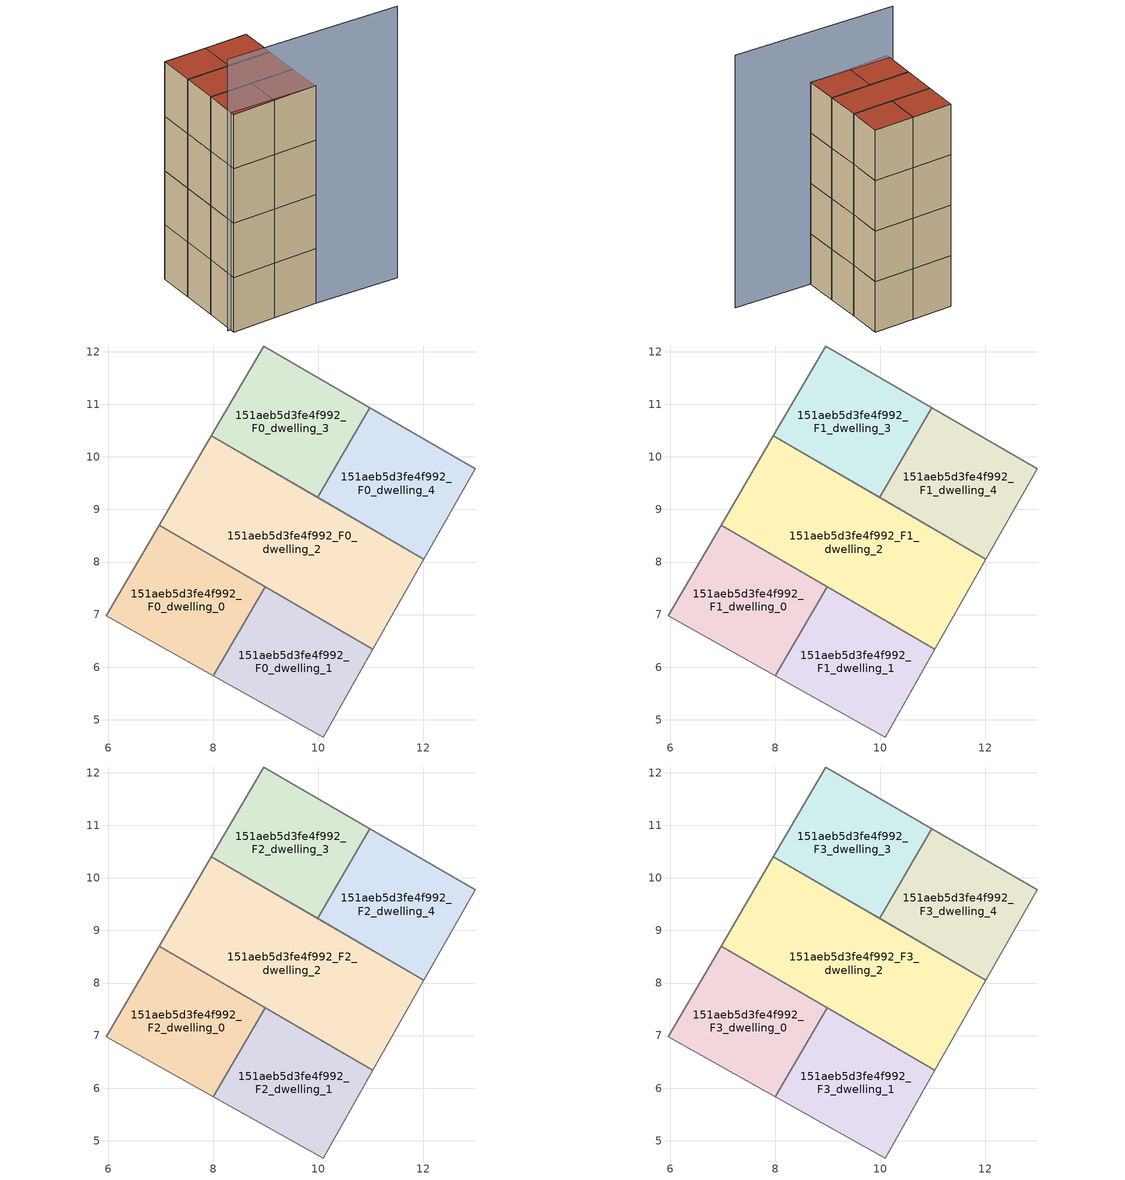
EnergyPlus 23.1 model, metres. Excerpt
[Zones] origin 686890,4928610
151aeb5d3fe4f992_F0_dwelling_0
 floor ground (EU_floor_Construction): 8.99,7.53 8.01,5.84 5.97,6.98 6.97,8.7 z0
 wall adiabatic (EU_wall_Construction): 5.97,6.98 8.01,5.84 8.99,7.53 6.97,8.7 5.97,6.98 z0:3
151aeb5d3fe4f992_F0_dwelling_1
 floor ground (EU_floor_Construction): 11.04,6.34 10.1,4.67 8.01,5.84 8.99,7.53 z0
 wall adiabatic (EU_wall_Construction): 10.1,4.67 11.04,6.34 8.99,7.53 8.01,5.84 10.1,4.67 z0:3
151aeb5d3fe4f992_F0_dwelling_2
 floor ground (EU_floor_Construction): 12.01,8.05 11.04,6.34 6.97,8.7 7.97,10.4 z0
 wall adiabatic (EU_wall_Construction): 11.04,6.34 12.01,8.05 7.97,10.4 6.97,8.7 11.04,6.34 z0:3
151aeb5d3fe4f992_F0_dwelling_3
 floor ground (EU_floor_Construction): 10.98,10.94 9.98,9.23 7.97,10.4 8.97,12.11 z0
 wall adiabatic (EU_wall_Construction): 10.98,10.94 8.97,12.11 7.97,10.4 9.98,9.23 z0:3
 wall to 151aeb5d3fe4f992_F0_dwelling_4 (EU_wall_Construction): 9.98,9.23 10.98,10.94 z0:3
151aeb5d3fe4f992_F0_dwelling_4
 floor ground (EU_floor_Construction): 12.99,9.77 12.01,8.05 9.98,9.23 10.98,10.94 z0
 wall adiabatic (EU_wall_Construction): 9.98,9.23 12.01,8.05 12.99,9.77 10.98,10.94 z0:3
151aeb5d3fe4f992_F1_dwelling_0
 floor to 151aeb5d3fe4f992_F0_dwelling_0 (EU_floor_Construction): 8.99,7.53 8.01,5.84 5.97,6.98 6.97,8.7 z3
 wall adiabatic (EU_wall_Construction): 5.97,6.98 8.01,5.84 8.99,7.53 6.97,8.7 5.97,6.98 z3:6
151aeb5d3fe4f992_F1_dwelling_1
 floor to 151aeb5d3fe4f992_F0_dwelling_1 (EU_floor_Construction): 11.04,6.34 10.1,4.67 8.01,5.84 8.99,7.53 z3
 wall adiabatic (EU_wall_Construction): 10.1,4.67 11.04,6.34 8.99,7.53 8.01,5.84 10.1,4.67 z3:6
151aeb5d3fe4f992_F1_dwelling_2
 floor to 151aeb5d3fe4f992_F0_dwelling_2 (EU_floor_Construction): 12.01,8.05 11.04,6.34 6.97,8.7 7.97,10.4 z3
 wall adiabatic (EU_wall_Construction): 11.04,6.34 12.01,8.05 7.97,10.4 6.97,8.7 11.04,6.34 z3:6
151aeb5d3fe4f992_F1_dwelling_3
 floor to 151aeb5d3fe4f992_F0_dwelling_3 (EU_floor_Construction): 10.98,10.94 9.98,9.23 7.97,10.4 8.97,12.11 z3
 wall adiabatic (EU_wall_Construction): 10.98,10.94 8.97,12.11 7.97,10.4 9.98,9.23 z3:6
 wall to 151aeb5d3fe4f992_F1_dwelling_4 (EU_wall_Construction): 9.98,9.23 10.98,10.94 z3:6
151aeb5d3fe4f992_F1_dwelling_4
 floor to 151aeb5d3fe4f992_F0_dwelling_4 (EU_floor_Construction): 12.99,9.77 12.01,8.05 9.98,9.23 10.98,10.94 z3
 wall adiabatic (EU_wall_Construction): 9.98,9.23 12.01,8.05 12.99,9.77 10.98,10.94 z3:6
151aeb5d3fe4f992_F2_dwelling_0
 floor to 151aeb5d3fe4f992_F1_dwelling_0 (EU_floor_Construction): 8.99,7.53 8.01,5.84 5.97,6.98 6.97,8.7 z6
 wall adiabatic (EU_wall_Construction): 5.97,6.98 8.01,5.84 8.99,7.53 6.97,8.7 5.97,6.98 z6:9
151aeb5d3fe4f992_F2_dwelling_1
 floor to 151aeb5d3fe4f992_F1_dwelling_1 (EU_floor_Construction): 11.04,6.34 10.1,4.67 8.01,5.84 8.99,7.53 z6
 wall adiabatic (EU_wall_Construction): 10.1,4.67 11.04,6.34 8.99,7.53 8.01,5.84 10.1,4.67 z6:9
151aeb5d3fe4f992_F2_dwelling_2
 floor to 151aeb5d3fe4f992_F1_dwelling_2 (EU_floor_Construction): 12.01,8.05 11.04,6.34 6.97,8.7 7.97,10.4 z6
 wall adiabatic (EU_wall_Construction): 11.04,6.34 12.01,8.05 7.97,10.4 6.97,8.7 11.04,6.34 z6:9
151aeb5d3fe4f992_F2_dwelling_3
 floor to 151aeb5d3fe4f992_F1_dwelling_3 (EU_floor_Construction): 10.98,10.94 9.98,9.23 7.97,10.4 8.97,12.11 z6
 wall adiabatic (EU_wall_Construction): 10.98,10.94 8.97,12.11 7.97,10.4 9.98,9.23 z6:9
 wall to 151aeb5d3fe4f992_F2_dwelling_4 (EU_wall_Construction): 9.98,9.23 10.98,10.94 z6:9
151aeb5d3fe4f992_F2_dwelling_4
 floor to 151aeb5d3fe4f992_F1_dwelling_4 (EU_floor_Construction): 12.99,9.77 12.01,8.05 9.98,9.23 10.98,10.94 z6
 wall adiabatic (EU_wall_Construction): 9.98,9.23 12.01,8.05 12.99,9.77 10.98,10.94 z6:9
151aeb5d3fe4f992_F3_dwelling_0
 floor to 151aeb5d3fe4f992_F2_dwelling_0 (EU_floor_Construction): 8.99,7.53 8.01,5.84 5.97,6.98 6.97,8.7 z9
 wall adiabatic (EU_wall_Construction): 5.97,6.98 8.01,5.84 8.99,7.53 6.97,8.7 5.97,6.98 z9:12
 roof outside (EU_roof_Construction): 8.01,5.84 8.99,7.53 6.97,8.7 5.97,6.98 z12
151aeb5d3fe4f992_F3_dwelling_1
 floor to 151aeb5d3fe4f992_F2_dwelling_1 (EU_floor_Construction): 11.04,6.34 10.1,4.67 8.01,5.84 8.99,7.53 z9
 wall adiabatic (EU_wall_Construction): 10.1,4.67 11.04,6.34 8.99,7.53 8.01,5.84 10.1,4.67 z9:12
 roof outside (EU_roof_Construction): 10.1,4.67 11.04,6.34 8.99,7.53 8.01,5.84 z12
151aeb5d3fe4f992_F3_dwelling_2
 floor to 151aeb5d3fe4f992_F2_dwelling_2 (EU_floor_Construction): 12.01,8.05 11.04,6.34 6.97,8.7 7.97,10.4 z9
 wall adiabatic (EU_wall_Construction): 11.04,6.34 12.01,8.05 7.97,10.4 6.97,8.7 11.04,6.34 z9:12
 roof outside (EU_roof_Construction): 11.04,6.34 12.01,8.05 7.97,10.4 6.97,8.7 z12
151aeb5d3fe4f992_F3_dwelling_3
 floor to 151aeb5d3fe4f992_F2_dwelling_3 (EU_floor_Construction): 10.98,10.94 9.98,9.23 7.97,10.4 8.97,12.11 z9
 wall adiabatic (EU_wall_Construction): 10.98,10.94 8.97,12.11 7.97,10.4 9.98,9.23 z9:12
 wall to 151aeb5d3fe4f992_F3_dwelling_4 (EU_wall_Construction): 9.98,9.23 10.98,10.94 z9:12
 roof outside (EU_roof_Construction): 9.98,9.23 10.98,10.94 8.97,12.11 7.97,10.4 z12
151aeb5d3fe4f992_F3_dwelling_4
 floor to 151aeb5d3fe4f992_F2_dwelling_4 (EU_floor_Construction): 12.99,9.77 12.01,8.05 9.98,9.23 10.98,10.94 z9
 wall adiabatic (EU_wall_Construction): 9.98,9.23 12.01,8.05 12.99,9.77 10.98,10.94 z9:12
 roof outside (EU_roof_Construction): 12.01,8.05 12.99,9.77 10.98,10.94 9.98,9.23 z12
shading: 13.96,2.24 5.93,7.29 z0:15
[Building]
EU S2 Campaign: North Axis=0; Terrain=City; Solar Distribution=FullExterior
[Site:Location]
Bologna: Latitude=44.5; Longitude=11.25; Time Zone=1; Elevation=37
[SizingPeriod:WeatherFileDays]
AnnualSizingPeriod: Begin Month=1; Begin Day of Month=1; End Month=12; End Day of Month=31; Day of Week for Start Day=Monday; Use Weather File Daylight Saving Period=No; Use Weather File Rain and Snow Indicators=No
[MATERIAL]
EU_InternalMass_Material: Roughness=MediumRough; Thickness=0.1; Conductivity=1; Density=1800; Specific Heat=900; Thermal Absorptance=0.9; Solar Absorptance=0.7; Visible Absorptance=0.7
[MATERIAL:NOMASS] Roughness=MediumRough; Thermal Absorptance=0.9; Solar Absorptance=0.7; Visible Absorptance=0.7
Name | Thermal Resistance
EU_wall_NoMass | 0.781309
EU_roof_NoMass | 0.418499
EU_floor_NoMass | 0.563442
[CONSTRUCTION]
EU_wall_Construction: EU_wall_NoMass
EU_roof_Construction: EU_roof_NoMass
EU_floor_Construction: EU_floor_NoMass
EU_InternalMass_Construction: EU_InternalMass_Material
[ZONE] Type=1; Multiplier=1; Ceiling Height=autocalculate; Floor Area=autocalculate; Part of Total Floor Area=Yes
Name | Volume
151aeb5d3fe4f992_F0_dwelling_0; 151aeb5d3fe4f992_F1_dwelling_0; 151aeb5d3fe4f992_F2_dwelling_0; 151aeb5d3fe4f992_F3_dwelling_0 | 13.8406
151aeb5d3fe4f992_F0_dwelling_1; 151aeb5d3fe4f992_F1_dwelling_1; 151aeb5d3fe4f992_F2_dwelling_1; 151aeb5d3fe4f992_F3_dwelling_1 | 13.8384
151aeb5d3fe4f992_F0_dwelling_2; 151aeb5d3fe4f992_F1_dwelling_2; 151aeb5d3fe4f992_F2_dwelling_2; 151aeb5d3fe4f992_F3_dwelling_2 | 27.6892
151aeb5d3fe4f992_F0_dwelling_3; 151aeb5d3fe4f992_F1_dwelling_4; 151aeb5d3fe4f992_F2_dwelling_4; 151aeb5d3fe4f992_F3_dwelling_4 | 13.8435
151aeb5d3fe4f992_F1_dwelling_3; 151aeb5d3fe4f992_F2_dwelling_3; 151aeb5d3fe4f992_F3_dwelling_3 | 13.8442
151aeb5d3fe4f992_F0_dwelling_4 | 13.8428
[INTERNALMASS] Construction=EU_InternalMass_Construction
Name | Zone or ZoneList | Surface Area
151aeb5d3fe4f992_F0_dwelling_0_EU_InternalMass | 151aeb5d3fe4f992_F0_dwelling_0 | 4.61417
151aeb5d3fe4f992_F0_dwelling_1_EU_InternalMass | 151aeb5d3fe4f992_F0_dwelling_1 | 4.61346
151aeb5d3fe4f992_F0_dwelling_2_EU_InternalMass | 151aeb5d3fe4f992_F0_dwelling_2 | 9.22926
151aeb5d3fe4f992_F0_dwelling_3_EU_InternalMass | 151aeb5d3fe4f992_F0_dwelling_3 | 4.61483
151aeb5d3fe4f992_F0_dwelling_4_EU_InternalMass | 151aeb5d3fe4f992_F0_dwelling_4 | 4.61407
151aeb5d3fe4f992_F1_dwelling_0_EU_InternalMass | 151aeb5d3fe4f992_F1_dwelling_0 | 4.61417
151aeb5d3fe4f992_F1_dwelling_1_EU_InternalMass | 151aeb5d3fe4f992_F1_dwelling_1 | 4.61346
151aeb5d3fe4f992_F1_dwelling_2_EU_InternalMass | 151aeb5d3fe4f992_F1_dwelling_2 | 9.22926
151aeb5d3fe4f992_F1_dwelling_3_EU_InternalMass | 151aeb5d3fe4f992_F1_dwelling_3 | 4.61483
151aeb5d3fe4f992_F1_dwelling_4_EU_InternalMass | 151aeb5d3fe4f992_F1_dwelling_4 | 4.61407
151aeb5d3fe4f992_F2_dwelling_0_EU_InternalMass | 151aeb5d3fe4f992_F2_dwelling_0 | 4.61417
151aeb5d3fe4f992_F2_dwelling_1_EU_InternalMass | 151aeb5d3fe4f992_F2_dwelling_1 | 4.61346
151aeb5d3fe4f992_F2_dwelling_2_EU_InternalMass | 151aeb5d3fe4f992_F2_dwelling_2 | 9.22926
151aeb5d3fe4f992_F2_dwelling_3_EU_InternalMass | 151aeb5d3fe4f992_F2_dwelling_3 | 4.61483
151aeb5d3fe4f992_F2_dwelling_4_EU_InternalMass | 151aeb5d3fe4f992_F2_dwelling_4 | 4.61407
151aeb5d3fe4f992_F3_dwelling_0_EU_InternalMass | 151aeb5d3fe4f992_F3_dwelling_0 | 4.61417
151aeb5d3fe4f992_F3_dwelling_1_EU_InternalMass | 151aeb5d3fe4f992_F3_dwelling_1 | 4.61346
151aeb5d3fe4f992_F3_dwelling_2_EU_InternalMass | 151aeb5d3fe4f992_F3_dwelling_2 | 9.22926
151aeb5d3fe4f992_F3_dwelling_3_EU_InternalMass | 151aeb5d3fe4f992_F3_dwelling_3 | 4.61483
151aeb5d3fe4f992_F3_dwelling_4_EU_InternalMass | 151aeb5d3fe4f992_F3_dwelling_4 | 4.61407
[OTHEREQUIPMENT] Fuel Type=Electricity; Design Level Calculation Method=Watts/Area; Power per Zone Floor Area=1; Fraction Latent=0; Fraction Radiant=0; Fraction Lost=0; Carbon Dioxide Generation Rate=0; EndUse Subcategory=EU_Step8_InternalGains
Name | Zone or ZoneList or Space or SpaceList | Schedule
EU_Step8_InternalGain_151aeb5d3fe4f992_F0_dwelling_0_f000 | 151aeb5d3fe4f992_F0_dwelling_0 | EU_Step8_GainSchedule_151aeb5d3fe4f992_F0_dwelling_0_f000
EU_Step8_InternalGain_151aeb5d3fe4f992_F0_dwelling_1_f000 | 151aeb5d3fe4f992_F0_dwelling_1 | EU_Step8_GainSchedule_151aeb5d3fe4f992_F0_dwelling_1_f000
EU_Step8_InternalGain_151aeb5d3fe4f992_F0_dwelling_2_f000 | 151aeb5d3fe4f992_F0_dwelling_2 | EU_Step8_GainSchedule_151aeb5d3fe4f992_F0_dwelling_2_f000
EU_Step8_InternalGain_151aeb5d3fe4f992_F0_dwelling_3_f000 | 151aeb5d3fe4f992_F0_dwelling_3 | EU_Step8_GainSchedule_151aeb5d3fe4f992_F0_dwelling_3_f000
EU_Step8_InternalGain_151aeb5d3fe4f992_F0_dwelling_4_f000 | 151aeb5d3fe4f992_F0_dwelling_4 | EU_Step8_GainSchedule_151aeb5d3fe4f992_F0_dwelling_4_f000
EU_Step8_InternalGain_151aeb5d3fe4f992_F1_dwelling_0_f000 | 151aeb5d3fe4f992_F1_dwelling_0 | EU_Step8_GainSchedule_151aeb5d3fe4f992_F1_dwelling_0_f000
EU_Step8_InternalGain_151aeb5d3fe4f992_F1_dwelling_1_f000 | 151aeb5d3fe4f992_F1_dwelling_1 | EU_Step8_GainSchedule_151aeb5d3fe4f992_F1_dwelling_1_f000
EU_Step8_InternalGain_151aeb5d3fe4f992_F1_dwelling_2_f000 | 151aeb5d3fe4f992_F1_dwelling_2 | EU_Step8_GainSchedule_151aeb5d3fe4f992_F1_dwelling_2_f000
EU_Step8_InternalGain_151aeb5d3fe4f992_F1_dwelling_3_f000 | 151aeb5d3fe4f992_F1_dwelling_3 | EU_Step8_GainSchedule_151aeb5d3fe4f992_F1_dwelling_3_f000
EU_Step8_InternalGain_151aeb5d3fe4f992_F1_dwelling_4_f000 | 151aeb5d3fe4f992_F1_dwelling_4 | EU_Step8_GainSchedule_151aeb5d3fe4f992_F1_dwelling_4_f000
EU_Step8_InternalGain_151aeb5d3fe4f992_F2_dwelling_0_f000 | 151aeb5d3fe4f992_F2_dwelling_0 | EU_Step8_GainSchedule_151aeb5d3fe4f992_F2_dwelling_0_f000
EU_Step8_InternalGain_151aeb5d3fe4f992_F2_dwelling_1_f000 | 151aeb5d3fe4f992_F2_dwelling_1 | EU_Step8_GainSchedule_151aeb5d3fe4f992_F2_dwelling_1_f000
EU_Step8_InternalGain_151aeb5d3fe4f992_F2_dwelling_2_f000 | 151aeb5d3fe4f992_F2_dwelling_2 | EU_Step8_GainSchedule_151aeb5d3fe4f992_F2_dwelling_2_f000
EU_Step8_InternalGain_151aeb5d3fe4f992_F2_dwelling_3_f000 | 151aeb5d3fe4f992_F2_dwelling_3 | EU_Step8_GainSchedule_151aeb5d3fe4f992_F2_dwelling_3_f000
EU_Step8_InternalGain_151aeb5d3fe4f992_F2_dwelling_4_f000 | 151aeb5d3fe4f992_F2_dwelling_4 | EU_Step8_GainSchedule_151aeb5d3fe4f992_F2_dwelling_4_f000
EU_Step8_InternalGain_151aeb5d3fe4f992_F3_dwelling_0_f000 | 151aeb5d3fe4f992_F3_dwelling_0 | EU_Step8_GainSchedule_151aeb5d3fe4f992_F3_dwelling_0_f000
EU_Step8_InternalGain_151aeb5d3fe4f992_F3_dwelling_1_f000 | 151aeb5d3fe4f992_F3_dwelling_1 | EU_Step8_GainSchedule_151aeb5d3fe4f992_F3_dwelling_1_f000
EU_Step8_InternalGain_151aeb5d3fe4f992_F3_dwelling_2_f000 | 151aeb5d3fe4f992_F3_dwelling_2 | EU_Step8_GainSchedule_151aeb5d3fe4f992_F3_dwelling_2_f000
EU_Step8_InternalGain_151aeb5d3fe4f992_F3_dwelling_3_f000 | 151aeb5d3fe4f992_F3_dwelling_3 | EU_Step8_GainSchedule_151aeb5d3fe4f992_F3_dwelling_3_f000
EU_Step8_InternalGain_151aeb5d3fe4f992_F3_dwelling_4_f000 | 151aeb5d3fe4f992_F3_dwelling_4 | EU_Step8_GainSchedule_151aeb5d3fe4f992_F3_dwelling_4_f000
[ZONEVENTILATION:DESIGNFLOWRATE] Schedule=EU_AlwaysOn; Design Flow Rate Calculation Method=AirChanges/Hour; Air Changes per Hour=0.692607; Ventilation Type=Natural; Fan Pressure Rise=0; Fan Total Efficiency=1; Constant Term Coefficient=1; Temperature Term Coefficient=0; Velocity Term Coefficient=0; Velocity Squared Term Coefficient=0; Minimum Indoor Temperature=-100; Maximum Indoor Temperature=100; Delta Temperature=-100; Minimum Outdoor Temperature=-100; Maximum Outdoor Temperature=100; Maximum Wind Speed=40
Name | Zone or ZoneList or Space or SpaceList
EU_ConstantAir_151aeb5d3fe4f992_F0_dwelling_0 | 151aeb5d3fe4f992_F0_dwelling_0
EU_ConstantAir_151aeb5d3fe4f992_F0_dwelling_1 | 151aeb5d3fe4f992_F0_dwelling_1
EU_ConstantAir_151aeb5d3fe4f992_F0_dwelling_2 | 151aeb5d3fe4f992_F0_dwelling_2
EU_ConstantAir_151aeb5d3fe4f992_F0_dwelling_3 | 151aeb5d3fe4f992_F0_dwelling_3
EU_ConstantAir_151aeb5d3fe4f992_F0_dwelling_4 | 151aeb5d3fe4f992_F0_dwelling_4
EU_ConstantAir_151aeb5d3fe4f992_F1_dwelling_0 | 151aeb5d3fe4f992_F1_dwelling_0
EU_ConstantAir_151aeb5d3fe4f992_F1_dwelling_1 | 151aeb5d3fe4f992_F1_dwelling_1
EU_ConstantAir_151aeb5d3fe4f992_F1_dwelling_2 | 151aeb5d3fe4f992_F1_dwelling_2
EU_ConstantAir_151aeb5d3fe4f992_F1_dwelling_3 | 151aeb5d3fe4f992_F1_dwelling_3
EU_ConstantAir_151aeb5d3fe4f992_F1_dwelling_4 | 151aeb5d3fe4f992_F1_dwelling_4
EU_ConstantAir_151aeb5d3fe4f992_F2_dwelling_0 | 151aeb5d3fe4f992_F2_dwelling_0
EU_ConstantAir_151aeb5d3fe4f992_F2_dwelling_1 | 151aeb5d3fe4f992_F2_dwelling_1
EU_ConstantAir_151aeb5d3fe4f992_F2_dwelling_2 | 151aeb5d3fe4f992_F2_dwelling_2
EU_ConstantAir_151aeb5d3fe4f992_F2_dwelling_3 | 151aeb5d3fe4f992_F2_dwelling_3
EU_ConstantAir_151aeb5d3fe4f992_F2_dwelling_4 | 151aeb5d3fe4f992_F2_dwelling_4
EU_ConstantAir_151aeb5d3fe4f992_F3_dwelling_0 | 151aeb5d3fe4f992_F3_dwelling_0
EU_ConstantAir_151aeb5d3fe4f992_F3_dwelling_1 | 151aeb5d3fe4f992_F3_dwelling_1
EU_ConstantAir_151aeb5d3fe4f992_F3_dwelling_2 | 151aeb5d3fe4f992_F3_dwelling_2
EU_ConstantAir_151aeb5d3fe4f992_F3_dwelling_3 | 151aeb5d3fe4f992_F3_dwelling_3
EU_ConstantAir_151aeb5d3fe4f992_F3_dwelling_4 | 151aeb5d3fe4f992_F3_dwelling_4
[HVACTEMPLATE:THERMOSTAT] Constant Heating Setpoint=20; Constant Cooling Setpoint=50
EU_HeatOnly_151aeb5d3fe4f992_F0_dwelling_0; EU_HeatOnly_151aeb5d3fe4f992_F0_dwelling_1; EU_HeatOnly_151aeb5d3fe4f992_F0_dwelling_2; EU_HeatOnly_151aeb5d3fe4f992_F0_dwelling_3; EU_HeatOnly_151aeb5d3fe4f992_F0_dwelling_4; EU_HeatOnly_151aeb5d3fe4f992_F1_dwelling_0; EU_HeatOnly_151aeb5d3fe4f992_F1_dwelling_1; EU_HeatOnly_151aeb5d3fe4f992_F1_dwelling_2; EU_HeatOnly_151aeb5d3fe4f992_F1_dwelling_3; EU_HeatOnly_151aeb5d3fe4f992_F1_dwelling_4; EU_HeatOnly_151aeb5d3fe4f992_F2_dwelling_0; EU_HeatOnly_151aeb5d3fe4f992_F2_dwelling_1; EU_HeatOnly_151aeb5d3fe4f992_F2_dwelling_2; EU_HeatOnly_151aeb5d3fe4f992_F2_dwelling_3; EU_HeatOnly_151aeb5d3fe4f992_F2_dwelling_4; EU_HeatOnly_151aeb5d3fe4f992_F3_dwelling_0; EU_HeatOnly_151aeb5d3fe4f992_F3_dwelling_1; EU_HeatOnly_151aeb5d3fe4f992_F3_dwelling_2; EU_HeatOnly_151aeb5d3fe4f992_F3_dwelling_3; EU_HeatOnly_151aeb5d3fe4f992_F3_dwelling_4
[HVACTEMPLATE:ZONE:IDEALLOADSAIRSYSTEM] System Availability Schedule=EU_AlwaysOn; Maximum Heating Supply Air Temperature=50; Minimum Cooling Supply Air Temperature=13; Maximum Heating Supply Air Humidity Ratio=0.0156; Minimum Cooling Supply Air Humidity Ratio=0.0077; Heating Limit=NoLimit; Cooling Limit=NoLimit; Heating Availability Schedule=EU_AlwaysOn; Cooling Availability Schedule=EU_CoolingOff; Dehumidification Control Type=ConstantSensibleHeatRatio; Cooling Sensible Heat Ratio=0.7; Dehumidification Setpoint=60; Humidification Control Type=None; Humidification Setpoint=30; Outdoor Air Method=None; Outdoor Air Flow Rate per Person=0.00944; Outdoor Air Flow Rate per Zone Floor Area=0; Outdoor Air Flow Rate per Zone=0; Demand Controlled Ventilation Type=None; Outdoor Air Economizer Type=NoEconomizer; Heat Recovery Type=None; Sensible Heat Recovery Effectiveness=0.7; Latent Heat Recovery Effectiveness=0.65
Name | Template Thermostat
151aeb5d3fe4f992_F0_dwelling_0 | EU_HeatOnly_151aeb5d3fe4f992_F0_dwelling_0
151aeb5d3fe4f992_F0_dwelling_1 | EU_HeatOnly_151aeb5d3fe4f992_F0_dwelling_1
151aeb5d3fe4f992_F0_dwelling_2 | EU_HeatOnly_151aeb5d3fe4f992_F0_dwelling_2
151aeb5d3fe4f992_F0_dwelling_3 | EU_HeatOnly_151aeb5d3fe4f992_F0_dwelling_3
151aeb5d3fe4f992_F0_dwelling_4 | EU_HeatOnly_151aeb5d3fe4f992_F0_dwelling_4
151aeb5d3fe4f992_F1_dwelling_0 | EU_HeatOnly_151aeb5d3fe4f992_F1_dwelling_0
151aeb5d3fe4f992_F1_dwelling_1 | EU_HeatOnly_151aeb5d3fe4f992_F1_dwelling_1
151aeb5d3fe4f992_F1_dwelling_2 | EU_HeatOnly_151aeb5d3fe4f992_F1_dwelling_2
151aeb5d3fe4f992_F1_dwelling_3 | EU_HeatOnly_151aeb5d3fe4f992_F1_dwelling_3
151aeb5d3fe4f992_F1_dwelling_4 | EU_HeatOnly_151aeb5d3fe4f992_F1_dwelling_4
151aeb5d3fe4f992_F2_dwelling_0 | EU_HeatOnly_151aeb5d3fe4f992_F2_dwelling_0
151aeb5d3fe4f992_F2_dwelling_1 | EU_HeatOnly_151aeb5d3fe4f992_F2_dwelling_1
151aeb5d3fe4f992_F2_dwelling_2 | EU_HeatOnly_151aeb5d3fe4f992_F2_dwelling_2
151aeb5d3fe4f992_F2_dwelling_3 | EU_HeatOnly_151aeb5d3fe4f992_F2_dwelling_3
151aeb5d3fe4f992_F2_dwelling_4 | EU_HeatOnly_151aeb5d3fe4f992_F2_dwelling_4
151aeb5d3fe4f992_F3_dwelling_0 | EU_HeatOnly_151aeb5d3fe4f992_F3_dwelling_0
151aeb5d3fe4f992_F3_dwelling_1 | EU_HeatOnly_151aeb5d3fe4f992_F3_dwelling_1
151aeb5d3fe4f992_F3_dwelling_2 | EU_HeatOnly_151aeb5d3fe4f992_F3_dwelling_2
151aeb5d3fe4f992_F3_dwelling_3 | EU_HeatOnly_151aeb5d3fe4f992_F3_dwelling_3
151aeb5d3fe4f992_F3_dwelling_4 | EU_HeatOnly_151aeb5d3fe4f992_F3_dwelling_4
[SIZING:ZONE] Zone Cooling Design Supply Air Temperature Input Method=SupplyAirTemperature; Zone Cooling Design Supply Air Temperature=13; Zone Heating Design Supply Air Temperature Input Method=SupplyAirTemperature; Zone Heating Design Supply Air Temperature=50; Zone Cooling Design Supply Air Humidity Ratio=0.008; Zone Heating Design Supply Air Humidity Ratio=0.008; Cooling Design Air Flow Method=DesignDay; Cooling Design Air Flow Rate=0; Cooling Minimum Air Flow per Zone Floor Area=0.000762; Cooling Minimum Air Flow=0; Cooling Minimum Air Flow Fraction=0.2; Heating Design Air Flow Method=DesignDay; Heating Design Air Flow Rate=0; Heating Maximum Air Flow per Zone Floor Area=0.002032; Heating Maximum Air Flow=0.141576; Heating Maximum Air Flow Fraction=0.3; Account for Dedicated Outdoor Air System=No; Dedicated Outdoor Air System Control Strategy=NeutralSupplyAir; Dedicated Outdoor Air Low Setpoint Temperature for Design=autosize; Dedicated Outdoor Air High Setpoint Temperature for Design=autosize; Zone Load Sizing Method=Sensible Load Only No Latent Load; Zone Latent Cooling Design Supply Air Humidity Ratio Input Method=HumidityRatioDifference; Zone Cooling Design Supply Air Humidity Ratio Difference=0.005; Zone Latent Heating Design Supply Air Humidity Ratio Input Method=HumidityRatioDifference; Zone Humidification Design Supply Air Humidity Ratio Difference=0.005
151aeb5d3fe4f992_F0_dwelling_0; 151aeb5d3fe4f992_F0_dwelling_1; 151aeb5d3fe4f992_F0_dwelling_2; 151aeb5d3fe4f992_F0_dwelling_3; 151aeb5d3fe4f992_F0_dwelling_4; 151aeb5d3fe4f992_F1_dwelling_0; 151aeb5d3fe4f992_F1_dwelling_1; 151aeb5d3fe4f992_F1_dwelling_2; 151aeb5d3fe4f992_F1_dwelling_3; 151aeb5d3fe4f992_F1_dwelling_4; 151aeb5d3fe4f992_F2_dwelling_0; 151aeb5d3fe4f992_F2_dwelling_1; 151aeb5d3fe4f992_F2_dwelling_2; 151aeb5d3fe4f992_F2_dwelling_3; 151aeb5d3fe4f992_F2_dwelling_4; 151aeb5d3fe4f992_F3_dwelling_0; 151aeb5d3fe4f992_F3_dwelling_1; 151aeb5d3fe4f992_F3_dwelling_2; 151aeb5d3fe4f992_F3_dwelling_3; 151aeb5d3fe4f992_F3_dwelling_4
[SCHEDULE:CONSTANT]
Name | Hourly Value
EU_AlwaysOn | 1
EU_CoolingOff | 0
[SCHEDULE:FILE] Column Number=1; Rows to Skip at Top=0; Number of Hours of Data=8760; Column Separator=Comma; Interpolate to Timestep=No; Minutes per Item=60; Adjust Schedule for Daylight Savings=Yes
Name | File
EU_Step8_GainSchedule_151aeb5d3fe4f992_F0_dwelling_0_f000 | ../../schedules/151aeb5d3fe4f992/151aeb5d3fe4f992_F0_dwelling_0_f000_gain.csv
EU_Step8_GainSchedule_151aeb5d3fe4f992_F0_dwelling_1_f000 | ../../schedules/151aeb5d3fe4f992/151aeb5d3fe4f992_F0_dwelling_1_f000_gain.csv
EU_Step8_GainSchedule_151aeb5d3fe4f992_F0_dwelling_2_f000 | ../../schedules/151aeb5d3fe4f992/151aeb5d3fe4f992_F0_dwelling_2_f000_gain.csv
EU_Step8_GainSchedule_151aeb5d3fe4f992_F0_dwelling_3_f000 | ../../schedules/151aeb5d3fe4f992/151aeb5d3fe4f992_F0_dwelling_3_f000_gain.csv
EU_Step8_GainSchedule_151aeb5d3fe4f992_F0_dwelling_4_f000 | ../../schedules/151aeb5d3fe4f992/151aeb5d3fe4f992_F0_dwelling_4_f000_gain.csv
EU_Step8_GainSchedule_151aeb5d3fe4f992_F1_dwelling_0_f000 | ../../schedules/151aeb5d3fe4f992/151aeb5d3fe4f992_F1_dwelling_0_f000_gain.csv
EU_Step8_GainSchedule_151aeb5d3fe4f992_F1_dwelling_1_f000 | ../../schedules/151aeb5d3fe4f992/151aeb5d3fe4f992_F1_dwelling_1_f000_gain.csv
EU_Step8_GainSchedule_151aeb5d3fe4f992_F1_dwelling_2_f000 | ../../schedules/151aeb5d3fe4f992/151aeb5d3fe4f992_F1_dwelling_2_f000_gain.csv
EU_Step8_GainSchedule_151aeb5d3fe4f992_F1_dwelling_3_f000 | ../../schedules/151aeb5d3fe4f992/151aeb5d3fe4f992_F1_dwelling_3_f000_gain.csv
EU_Step8_GainSchedule_151aeb5d3fe4f992_F1_dwelling_4_f000 | ../../schedules/151aeb5d3fe4f992/151aeb5d3fe4f992_F1_dwelling_4_f000_gain.csv
EU_Step8_GainSchedule_151aeb5d3fe4f992_F2_dwelling_0_f000 | ../../schedules/151aeb5d3fe4f992/151aeb5d3fe4f992_F2_dwelling_0_f000_gain.csv
EU_Step8_GainSchedule_151aeb5d3fe4f992_F2_dwelling_1_f000 | ../../schedules/151aeb5d3fe4f992/151aeb5d3fe4f992_F2_dwelling_1_f000_gain.csv
EU_Step8_GainSchedule_151aeb5d3fe4f992_F2_dwelling_2_f000 | ../../schedules/151aeb5d3fe4f992/151aeb5d3fe4f992_F2_dwelling_2_f000_gain.csv
EU_Step8_GainSchedule_151aeb5d3fe4f992_F2_dwelling_3_f000 | ../../schedules/151aeb5d3fe4f992/151aeb5d3fe4f992_F2_dwelling_3_f000_gain.csv
EU_Step8_GainSchedule_151aeb5d3fe4f992_F2_dwelling_4_f000 | ../../schedules/151aeb5d3fe4f992/151aeb5d3fe4f992_F2_dwelling_4_f000_gain.csv
EU_Step8_GainSchedule_151aeb5d3fe4f992_F3_dwelling_0_f000 | ../../schedules/151aeb5d3fe4f992/151aeb5d3fe4f992_F3_dwelling_0_f000_gain.csv
EU_Step8_GainSchedule_151aeb5d3fe4f992_F3_dwelling_1_f000 | ../../schedules/151aeb5d3fe4f992/151aeb5d3fe4f992_F3_dwelling_1_f000_gain.csv
EU_Step8_GainSchedule_151aeb5d3fe4f992_F3_dwelling_2_f000 | ../../schedules/151aeb5d3fe4f992/151aeb5d3fe4f992_F3_dwelling_2_f000_gain.csv
EU_Step8_GainSchedule_151aeb5d3fe4f992_F3_dwelling_3_f000 | ../../schedules/151aeb5d3fe4f992/151aeb5d3fe4f992_F3_dwelling_3_f000_gain.csv
EU_Step8_GainSchedule_151aeb5d3fe4f992_F3_dwelling_4_f000 | ../../schedules/151aeb5d3fe4f992/151aeb5d3fe4f992_F3_dwelling_4_f000_gain.csv
